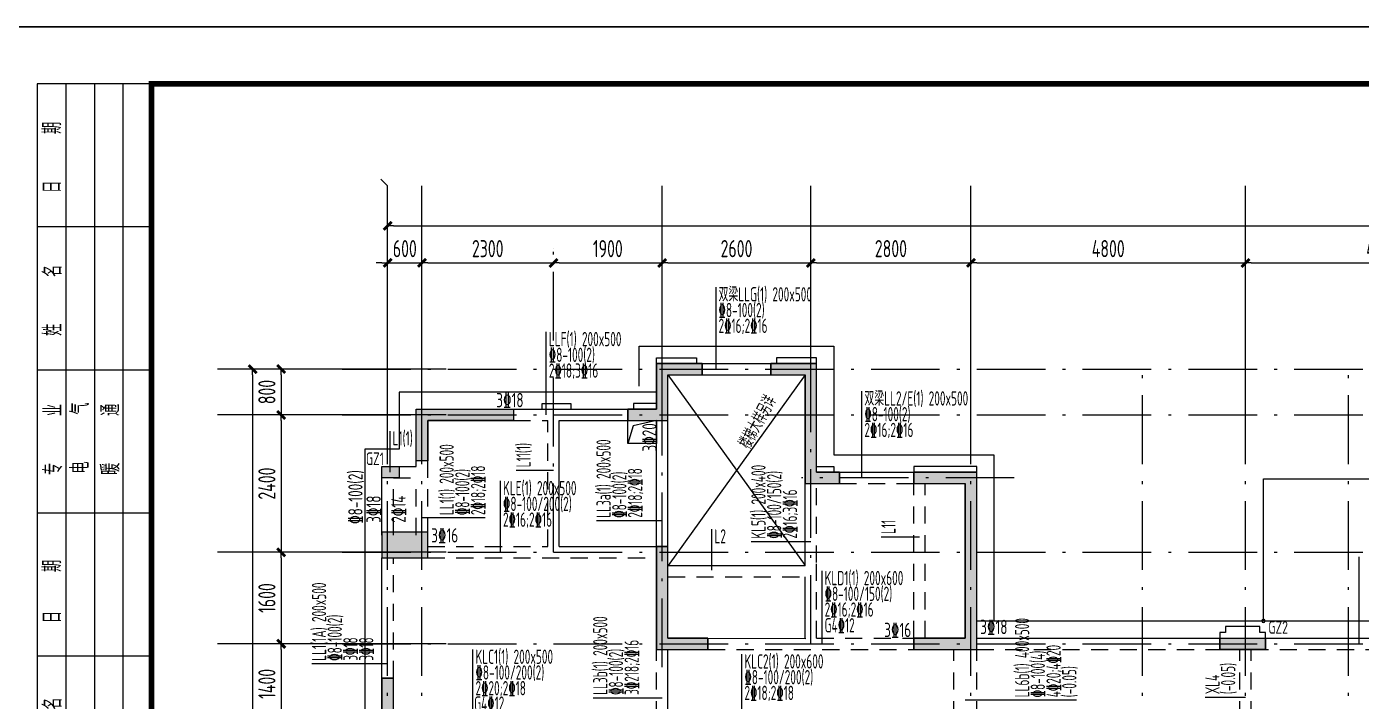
# Model space of a CAD drawing. Extents: x 580289 to 1106878, y -144605 to 78052.
# Drawn here: x 1023094 to 1046431, y -16038 to -4251 of the extents above; entities that cross this region are included whole.
import ezdxf
from ezdxf.enums import TextEntityAlignment as Align

# ---------------------------------------------------------------- set-up
doc = ezdxf.new("R2010")
doc.units = 0
doc.header["$LTSCALE"] = 100
doc.linetypes.add('2', pattern=[18.5, 12, -3, 0.5, -3])
doc.linetypes.add('3', pattern=[5, 3, -2])
doc.layers.get('0').update_dxf_attribs({"linetype": 'CONTINUOUS'})
doc.layers.get('Defpoints').update_dxf_attribs({"linetype": 'CONTINUOUS'})
for name, color, linetype in [('AXIS', 3, 'CONTINUOUS'), ('COLU', 7, 'CONTINUOUS'), ('DIM', 3, 'CONTINUOUS'), ('HATCH', 254, 'CONTINUOUS'), ('jiangcha', 5, 'CONTINUOUS'), ('k开洞', 255, 'CONTINUOUS'), ('T图框', 7, 'CONTINUOUS'), ('xj', 6, 'CONTINUOUS'), ('图框', 254, 'CONTINUOUS'), ('垂直标注', 2, 'CONTINUOUS'), ('构造柱', 7, 'CONTINUOUS'), ('梁', 4, 'CONTINUOUS'), ('梁原位标注', 7, 'CONTINUOUS'), ('梁虚线', 134, '3'), ('水平标注', 2, 'CONTINUOUS'), ('管道井', 3, 'CONTINUOUS'), ('网格', 253, '2'), ('零厚板', 7, 'CONTINUOUS')]:
    doc.layers.add(name, color=color, linetype=linetype)
doc.styles.add('DX', font='tssdeng.shx', dxfattribs={"width": 0.7, "bigfont": 'tssdchn.shx'})
doc.styles.get("Standard").update_dxf_attribs({"font": 'tssdeng.shx', "width": 0.7, "bigfont": 'tssdchn.shx'})
doc.styles.add('TSSD_Dimension', font='Tssdeng.shx', dxfattribs={"width": 0.7, "bigfont": 'tssdchn.shx'})
doc.dimstyles.new('TSSD_100_100$0', dxfattribs={"dimtxt": 300, "dimasz": 100, "dimexe": 250, "dimexo": 250, "dimgap": 100, "dimtad": 1, "dimdec": 0, "dimzin": 0, "dimdsep": 46, "dimtxsty": 'TSSD_Dimension', "dimblk": '_TSDBK', "dimblk1": '_TSDBK', "dimblk2": '_TSDBK', "dimsah": 1, "dimcen": 0, "dimclrt": 7, "dimadec": 0, "dimazin": 0, "dimtfac": 1, "dimtdec": 0, "dimtix": 1, "dimtmove": 2, "dimatfit": 3, "dimldrblk": '_TSDBK', "dimfxl": 1, "dimtolj": 1, "dimtzin": 0, "dimarcsym": 0})

# ---------------------------------------------------------------- blocks, each defined once
blk = doc.blocks.new('A$C72C84CBD')
at = {"layer": '图框', "color": 0}
for p, q in [((2500, 58400), (500, 58400)), ((500, 58400), (500, 43400)), ((1000, 58400), (1000, 43400)), ((1500, 58400), (1500, 43400)), ((2000, 58400), (2000, 43400)), ((2500, 55900), (500, 55900)), ((2500, 53400), (500, 53400)), ((2500, 50900), (500, 50900)), ((2500, 48400), (500, 48400))]:
    blk.add_line(p, q, dxfattribs=at)
for points in [[(0, 0), (0, 59400), (84100, 59400), (84100, 0)], [(0, 0), (84100, 0), (84100, 59400), (0, 59400)]]:
    blk.add_lwpolyline(points, close=True, dxfattribs=at)
at = {"layer": '图框', "color": 0, "const_width": 100}
blk.add_lwpolyline([(2500, 1000), (83100, 1000), (83100, 58400), (2500, 58400)], close=True, dxfattribs=at)
at = {"layer": '图框', "color": 0, "style": 'DX', "width": 0.7}
for s, p in [('日      期', (747, 57116, 2200)), ('姓      名 ', (752, 54687)), ('专      业', (762, 52186)), ('电      气', (1232, 52213, 2200)), ('暖      通', (1766, 52190, 2200)), ('日     期', (747, 49531, 2200)), ('姓     名', (752, 47126))]:
    blk.add_text(s, height=320, rotation=90, dxfattribs=at).set_placement(p, align=Align.MIDDLE)
blk = doc.blocks.new('图框')
at = {"layer": 'T图框', "color": 4}
blk.add_blockref('A$C72C84CBD', (602717, 102744), dxfattribs=at)
blk = doc.blocks.new('_TSDBK')
blk.add_line((-1, 0), (0, 0))
at = {"const_width": 0.5}
blk.add_lwpolyline([(-0.7, -0.7), (0.7, 0.7)], dxfattribs=at)
blk = doc.blocks.new('*D1918')
at = {"layer": 'Defpoints', "color": 0}
for p in [(-24700, 8155), (-24100, 8155), (-24100, 8155)]:
    blk.add_point(p, dxfattribs=at)
at = {"layer": 'DIM', "color": 0, "lineweight": -2}
for p, q in [((-24800, 8155), (-24900, 8155)), ((-24700, 8155), (-24100, 8155)), ((-24000, 8155), (-23900, 8155))]:
    blk.add_line(p, q, dxfattribs=at)
at = {"layer": 'DIM', "color": 0, "lineweight": -2, "xscale": 100, "yscale": 100, "zscale": 100}
blk.add_blockref('_TSDBK', (-24700, 8155), dxfattribs=at)
at = {"layer": 'DIM', "color": 0, "lineweight": -2, "xscale": 100, "yscale": 100, "zscale": 100, "rotation": 180}
blk.add_blockref('_TSDBK', (-24100, 8155), dxfattribs=at)
at = {"layer": 'DIM', "color": 7, "insert": (-24400, 8405), "char_height": 300, "attachment_point": 5, "style": 'TSSD_Dimension'}
blk.add_mtext('\\A1;600', dxfattribs=at)
blk = doc.blocks.new('*D1919')
at = {"layer": 'Defpoints', "color": 0}
for p in [(-24100, 8155), (-21800, 8155), (-21800, 8155)]:
    blk.add_point(p, dxfattribs=at)
at = {"layer": 'DIM', "color": 0, "lineweight": -2}
for p, q in [((-21800, 8405), (-21800, 8405)), ((-24000, 8155), (-21900, 8155))]:
    blk.add_line(p, q, dxfattribs=at)
at = {"layer": 'DIM', "color": 0, "lineweight": -2, "xscale": 100, "yscale": 100, "zscale": 100, "rotation": 180}
blk.add_blockref('_TSDBK', (-24100, 8155), dxfattribs=at)
at = {"layer": 'DIM', "color": 0, "lineweight": -2, "xscale": 100, "yscale": 100, "zscale": 100}
blk.add_blockref('_TSDBK', (-21800, 8155), dxfattribs=at)
at = {"layer": 'DIM', "color": 7, "insert": (-22950, 8405), "char_height": 300, "attachment_point": 5, "style": 'TSSD_Dimension'}
blk.add_mtext('\\A1;2300', dxfattribs=at)
blk = doc.blocks.new('*D1920')
at = {"layer": 'Defpoints', "color": 0}
for p in [(-21800, 8155), (-19900, 8155), (-19900, 8155)]:
    blk.add_point(p, dxfattribs=at)
at = {"layer": 'DIM', "color": 0, "lineweight": -2}
for p, q in [((-21700, 8155), (-20000, 8155)), ((-19900, 7905), (-19900, 7905))]:
    blk.add_line(p, q, dxfattribs=at)
at = {"layer": 'DIM', "color": 0, "lineweight": -2, "xscale": 100, "yscale": 100, "zscale": 100, "rotation": 180}
blk.add_blockref('_TSDBK', (-21800, 8155), dxfattribs=at)
at = {"layer": 'DIM', "color": 0, "lineweight": -2, "xscale": 100, "yscale": 100, "zscale": 100}
blk.add_blockref('_TSDBK', (-19900, 8155), dxfattribs=at)
at = {"layer": 'DIM', "color": 7, "insert": (-20850, 8405), "char_height": 300, "attachment_point": 5, "style": 'TSSD_Dimension'}
blk.add_mtext('\\A1;1900', dxfattribs=at)
blk = doc.blocks.new('*D1921')
at = {"layer": 'Defpoints', "color": 0}
for p in [(-19900, 8155), (-17300, 8155), (-17300, 8155)]:
    blk.add_point(p, dxfattribs=at)
at = {"layer": 'DIM', "color": 0, "lineweight": -2}
for p, q in [((-19800, 8155), (-17400, 8155)), ((-19900, 7905), (-19900, 7905)), ((-17300, 7905), (-17300, 7905))]:
    blk.add_line(p, q, dxfattribs=at)
at = {"layer": 'DIM', "color": 0, "lineweight": -2, "xscale": 100, "yscale": 100, "zscale": 100, "rotation": 180}
blk.add_blockref('_TSDBK', (-19900, 8155), dxfattribs=at)
at = {"layer": 'DIM', "color": 0, "lineweight": -2, "xscale": 100, "yscale": 100, "zscale": 100}
blk.add_blockref('_TSDBK', (-17300, 8155), dxfattribs=at)
at = {"layer": 'DIM', "color": 7, "insert": (-18600, 8405), "char_height": 300, "attachment_point": 5, "style": 'TSSD_Dimension'}
blk.add_mtext('\\A1;2600', dxfattribs=at)
blk = doc.blocks.new('*D1922')
at = {"layer": 'Defpoints', "color": 0}
for p in [(-17300, 8155), (-14500, 8155), (-14500, 8155)]:
    blk.add_point(p, dxfattribs=at)
at = {"layer": 'DIM', "color": 0, "lineweight": -2}
for p, q in [((-17200, 8155), (-14600, 8155)), ((-17300, 7905), (-17300, 7905)), ((-14500, 7905), (-14500, 7905))]:
    blk.add_line(p, q, dxfattribs=at)
at = {"layer": 'DIM', "color": 0, "lineweight": -2, "xscale": 100, "yscale": 100, "zscale": 100, "rotation": 180}
blk.add_blockref('_TSDBK', (-17300, 8155), dxfattribs=at)
at = {"layer": 'DIM', "color": 0, "lineweight": -2, "xscale": 100, "yscale": 100, "zscale": 100}
blk.add_blockref('_TSDBK', (-14500, 8155), dxfattribs=at)
at = {"layer": 'DIM', "color": 7, "insert": (-15900, 8405), "char_height": 300, "attachment_point": 5, "style": 'TSSD_Dimension'}
blk.add_mtext('\\A1;2800', dxfattribs=at)
blk = doc.blocks.new('*D1923')
at = {"layer": 'Defpoints', "color": 0}
for p in [(-14500, 8155), (-9700, 8155), (-9700, 8155)]:
    blk.add_point(p, dxfattribs=at)
at = {"layer": 'DIM', "color": 0, "lineweight": -2}
for p, q in [((-9700, 8405), (-9700, 8405)), ((-14400, 8155), (-9800, 8155)), ((-14500, 7905), (-14500, 7905))]:
    blk.add_line(p, q, dxfattribs=at)
at = {"layer": 'DIM', "color": 0, "lineweight": -2, "xscale": 100, "yscale": 100, "zscale": 100, "rotation": 180}
blk.add_blockref('_TSDBK', (-14500, 8155), dxfattribs=at)
at = {"layer": 'DIM', "color": 0, "lineweight": -2, "xscale": 100, "yscale": 100, "zscale": 100}
blk.add_blockref('_TSDBK', (-9700, 8155), dxfattribs=at)
at = {"layer": 'DIM', "color": 7, "insert": (-12100, 8405), "char_height": 300, "attachment_point": 5, "style": 'TSSD_Dimension'}
blk.add_mtext('\\A1;4800', dxfattribs=at)
blk = doc.blocks.new('*D1924')
at = {"layer": 'Defpoints', "color": 0}
for p in [(-9700, 8155), (-4900, 8155), (-4900, 8155)]:
    blk.add_point(p, dxfattribs=at)
at = {"layer": 'DIM', "color": 0, "lineweight": -2}
for p, q in [((-9700, 8405), (-9700, 8405)), ((-4900, 8405), (-4900, 8405)), ((-9600, 8155), (-5000, 8155))]:
    blk.add_line(p, q, dxfattribs=at)
at = {"layer": 'DIM', "color": 0, "lineweight": -2, "xscale": 100, "yscale": 100, "zscale": 100, "rotation": 180}
blk.add_blockref('_TSDBK', (-9700, 8155), dxfattribs=at)
at = {"layer": 'DIM', "color": 0, "lineweight": -2, "xscale": 100, "yscale": 100, "zscale": 100}
blk.add_blockref('_TSDBK', (-4900, 8155), dxfattribs=at)
at = {"layer": 'DIM', "color": 7, "insert": (-7300, 8405), "char_height": 300, "attachment_point": 5, "style": 'TSSD_Dimension'}
blk.add_mtext('\\A1;4800', dxfattribs=at)
blk = doc.blocks.new('*D1939')
at = {"layer": 'Defpoints', "color": 0}
for p in [(-24700, 8802), (24500, 8802), (24500, 8802)]:
    blk.add_point(p, dxfattribs=at)
at = {"layer": 'DIM', "color": 0, "lineweight": -2}
for p, q in [((-24600, 8802), (24400, 8802)), ((-24700, 8552), (-24700, 8552))]:
    blk.add_line(p, q, dxfattribs=at)
at = {"layer": 'DIM', "color": 0, "lineweight": -2, "xscale": 100, "yscale": 100, "zscale": 100, "rotation": 180}
blk.add_blockref('_TSDBK', (-24700, 8802), dxfattribs=at)
at = {"layer": 'DIM', "color": 0, "lineweight": -2, "xscale": 100, "yscale": 100, "zscale": 100}
blk.add_blockref('_TSDBK', (24500, 8802), dxfattribs=at)
at = {"layer": 'DIM', "color": 7, "insert": (-100, 9052), "char_height": 300, "attachment_point": 5, "style": 'TSSD_Dimension'}
blk.add_mtext('\\A1;49200', dxfattribs=at)
blk = doc.blocks.new('*D1940')
at = {"layer": 'Defpoints', "color": 0}
for p in [(-26562, 6300), (-26562, 5500), (-26562, 5500)]:
    blk.add_point(p, dxfattribs=at)
at = {"layer": 'DIM', "color": 0, "lineweight": -2}
blk.add_line((-26562, 6200), (-26562, 5600), dxfattribs=at)
at = {"layer": 'DIM', "color": 0, "lineweight": -2, "xscale": 100, "yscale": 100, "zscale": 100}
for p, rotation in [((-26562, 6300), 90), ((-26562, 5500), 270)]:
    blk.add_blockref('_TSDBK', p, dxfattribs=dict(at, rotation=rotation))
at = {"layer": 'DIM', "color": 7, "insert": (-26812, 5900), "char_height": 300, "attachment_point": 5, "rotation": 90, "style": 'TSSD_Dimension'}
blk.add_mtext('\\A1;800', dxfattribs=at)
blk = doc.blocks.new('*D1941')
at = {"layer": 'Defpoints', "color": 0}
for p in [(-26562, 5500), (-26562, 3100), (-26562, 3100)]:
    blk.add_point(p, dxfattribs=at)
at = {"layer": 'DIM', "color": 0, "lineweight": -2}
for p, q in [((-26562, 5400), (-26562, 3200)), ((-26312, 3100), (-26312, 3100))]:
    blk.add_line(p, q, dxfattribs=at)
at = {"layer": 'DIM', "color": 0, "lineweight": -2, "xscale": 100, "yscale": 100, "zscale": 100}
for p, rotation in [((-26562, 5500), 90), ((-26562, 3100), 270)]:
    blk.add_blockref('_TSDBK', p, dxfattribs=dict(at, rotation=rotation))
at = {"layer": 'DIM', "color": 7, "insert": (-26812, 4300), "char_height": 300, "attachment_point": 5, "rotation": 90, "style": 'TSSD_Dimension'}
blk.add_mtext('\\A1;2400', dxfattribs=at)
blk = doc.blocks.new('*D1942')
at = {"layer": 'Defpoints', "color": 0}
for p in [(-26562, 3100), (-26562, 1500), (-26562, 1500)]:
    blk.add_point(p, dxfattribs=at)
at = {"layer": 'DIM', "color": 0, "lineweight": -2}
for p, q in [((-26312, 3100), (-26312, 3100)), ((-26562, 3000), (-26562, 1600)), ((-26312, 1500), (-26312, 1500))]:
    blk.add_line(p, q, dxfattribs=at)
at = {"layer": 'DIM', "color": 0, "lineweight": -2, "xscale": 100, "yscale": 100, "zscale": 100}
for p, rotation in [((-26562, 3100), 90), ((-26562, 1500), 270)]:
    blk.add_blockref('_TSDBK', p, dxfattribs=dict(at, rotation=rotation))
at = {"layer": 'DIM', "color": 7, "insert": (-26812, 2300), "char_height": 300, "attachment_point": 5, "rotation": 90, "style": 'TSSD_Dimension'}
blk.add_mtext('\\A1;1600', dxfattribs=at)
blk = doc.blocks.new('*D1943')
at = {"layer": 'Defpoints', "color": 0}
for p in [(-26562, 1500), (-26562, 100), (-26562, 100)]:
    blk.add_point(p, dxfattribs=at)
at = {"layer": 'DIM', "color": 0, "lineweight": -2}
for p, q in [((-26312, 1500), (-26312, 1500)), ((-26562, 1400), (-26562, 200)), ((-26312, 100), (-26312, 100))]:
    blk.add_line(p, q, dxfattribs=at)
at = {"layer": 'DIM', "color": 0, "lineweight": -2, "xscale": 100, "yscale": 100, "zscale": 100}
for p, rotation in [((-26562, 1500), 90), ((-26562, 100), 270)]:
    blk.add_blockref('_TSDBK', p, dxfattribs=dict(at, rotation=rotation))
at = {"layer": 'DIM', "color": 7, "insert": (-26812, 800), "char_height": 300, "attachment_point": 5, "rotation": 90, "style": 'TSSD_Dimension'}
blk.add_mtext('\\A1;1400', dxfattribs=at)
blk = doc.blocks.new('*D1946')
at = {"layer": 'Defpoints', "color": 0}
for p in [(-27062, 6300), (-27062, -8000), (-27062, -8000)]:
    blk.add_point(p, dxfattribs=at)
at = {"layer": 'DIM', "color": 0, "lineweight": -2}
for p, q in [((-27312, 6300), (-27312, 6300)), ((-27062, 6200), (-27062, -7900))]:
    blk.add_line(p, q, dxfattribs=at)
at = {"layer": 'DIM', "color": 0, "lineweight": -2, "xscale": 100, "yscale": 100, "zscale": 100}
for p, rotation in [((-27062, 6300), 90), ((-27062, -8000), 270)]:
    blk.add_blockref('_TSDBK', p, dxfattribs=dict(at, rotation=rotation))
at = {"layer": 'DIM', "color": 7, "insert": (-27312, -850), "char_height": 300, "attachment_point": 5, "rotation": 90, "style": 'TSSD_Dimension'}
blk.add_mtext('\\A1;14300', dxfattribs=at)
blk = doc.blocks.new('biaozhun')
at = {"layer": 'HATCH'}
h = blk.add_hatch(color=256, dxfattribs=at)
h.paths.add_polyline_path([(-19500, -8100), (-19500, -7400), (-19900, -7400), (-19900, -8100)])
h.paths.add_polyline_path([(-24000, 3000), (-24000, 3450), (-24800, 3450), (-24800, 3000)])
h.paths.add_polyline_path([(-20500, 5400), (-20500, 5600), (-20000, 5600), (-20000, 6400), (-19200, 6400), (-19200, 6200), (-19800, 6200), (-19800, 5400)])
h.paths.add_polyline_path([(-24000, 4700), (-24200, 4700), (-24200, 5600), (-22500, 5600), (-22500, 5400), (-24000, 5400)])
h.paths.add_polyline_path([(-19700, -3000), (-19900, -3000), (-19900, -1900), (-19400, -1900), (-19400, 0), (-19999.3, 0), (-19999.3, 200), (-19200, 200), (-19200, -2100), (-19700, -2100)])
h.paths.add_polyline_path([(-24200, -3000), (-24200, 0), (-24800, 0), (-24800, 900), (-24600, 900), (-24600, 200), (-24000, 200), (-24000, -2800), (-23300, -2800), (-23300, -3000)])
h.paths.add_polyline_path([(-20000, 3200), (-19800, 3200), (-19800, 1600), (-19100, 1600), (-19100, 1400), (-20000, 1400)])
edge = h.paths.add_edge_path()
edge.add_line((-18000, 6200), (-18000, 6400))
edge.add_line((-18000, 6400), (-17200, 6400))
edge.add_line((-18000, 6200), (-17400, 6200))
h = blk.add_hatch(color=256, dxfattribs=at)
h.paths.add_polyline_path([(19300, -8100), (19300, -7400), (19700, -7400), (19700, -8100)])
h.paths.add_polyline_path([(23800, 3000), (23800, 3450), (24600, 3450), (24600, 3000)])
h.paths.add_polyline_path([(-1550, 200), (-1550, 0), (-1450, 0), (-200, 0), (-200, -2300), (0, -2300), (0, 0), (1350, 0), (1350, 200)])
h.paths.add_polyline_path([(20300, 5400), (20300, 5600), (19800, 5600), (19800, 6400), (19000, 6400), (19000, 6200), (19600, 6200), (19600, 5400)])
h.paths.add_polyline_path([(23800, 4700), (24000, 4700), (24000, 5600), (22300, 5600), (22300, 5400), (23800, 5400)])
h.paths.add_polyline_path([(19500, -3000), (19700, -3000), (19700, -1900), (19200, -1900), (19200, 0), (19799.3, 0), (19799.3, 200), (19000, 200), (19000, -2100), (19500, -2100)])
h.paths.add_polyline_path([(24000, -3000), (24000, 0), (24600, 0), (24600, 900), (24400, 900), (24400, 200), (23800, 200), (23800, -2800), (23100, -2800), (23100, -3000)])
h.paths.add_polyline_path([(19800, 3200), (19600, 3200), (19600, 1600), (18900, 1600), (18900, 1400), (19800, 1400)])
h.paths.add_polyline_path([(14200, -2300), (14400, -2300), (14400, 0), (14900, 0), (14900, 200), (14200, 200), (13700, 200), (13700, 0), (14200, 0)])
h.paths.add_polyline_path([(17800, 6200), (17800, 6400), (17000, 6400), (17000, 4500), (16600, 4500), (16600, 4300), (17200, 4300), (17200, 6200)])
h.paths.add_polyline_path([(14400, 1600), (14400, 4300), (15300, 4300), (15300, 4500), (14200, 4500), (14200, 1400), (15300, 1400), (15300, 1600)])
h.paths.add_polyline_path([(10000, -8100), (10000, -7900), (9600, -7900), (9600, -4900), (9400, -4900), (9400, -7900), (9000, -7900), (9000, -8100), (9600, -8100)])
h.paths.add_polyline_path([(10100, 0), (10100, 200), (9400, 200), (8900, 200), (8900, 0), (9400, 0), (9400, -2300), (9600, -2300), (9600, 0)])
h.paths.add_polyline_path([(4600, -2300), (4800, -2300), (4800, 0), (5300, 0), (5300, 200), (4600, 200), (4100, 200), (4100, 0), (4600, 0)])
h.paths.add_polyline_path([(1250, 200), (-200, 200), (-1450, 200), (0, 200)], flags=0)
h.paths.add_polyline_path([(-200, -2300), (0, -2300)], flags=17)
h.paths.add_polyline_path([(-1450, 0), (-200, 0)], flags=0)
h.paths.add_polyline_path([(-200, -2300), (-200, 0)], flags=17)
h.paths.add_polyline_path([(0, -2300), (0, 0)], flags=17)
h.paths.add_polyline_path([(1250, 0), (0, 0)], flags=0)
h.paths.add_polyline_path([(-4800, -2300), (-5000, -2300), (-5000, 0), (-5500, 0), (-5500, 200), (-4800, 200), (-4300, 200), (-4300, 0), (-4800, 0)])
h.paths.add_polyline_path([(-14400, -2300), (-14600, -2300), (-14600, 0), (-15100, 0), (-15100, 200), (-14400, 200), (-13900, 200), (-13900, 0), (-14400, 0)])
h.paths.add_polyline_path([(-10300, 0), (-10300, 200), (-9600, 200), (-9100, 200), (-9100, 0), (-9600, 0), (-9600, -2300), (-9800, -2300), (-9800, 0)])
h.paths.add_polyline_path([(-10200, -8100), (-10200, -7900), (-9800, -7900), (-9800, -4900), (-9600, -4900), (-9600, -7900), (-9200, -7900), (-9200, -8100), (-9800, -8100)])
h.paths.add_polyline_path([(-18000, 6200), (-18000, 6400), (-17200, 6400), (-17200, 4500), (-16800, 4500), (-16800, 4300), (-17400, 4300), (-17400, 6200)])
h.paths.add_polyline_path([(-14600, 1600), (-14600, 4300), (-15500, 4300), (-15500, 4500), (-14400, 4500), (-14400, 1400), (-15500, 1400), (-15500, 1600)])
edge = h.paths.add_edge_path(flags=16)
edge.add_line((1350, 0), (1350, 200))
edge.add_line((-1550, 200), (-1550, 0))
at = {"layer": 'AXIS'}
for p, q in [((-24817.2, 9617.2), (-24700, 9500)), ((-24700, 5500), (-24700, 9500)), ((-24100, 5500), (-24100, 9500)), ((-19900, 5500), (-19900, 9500)), ((-17300, 5500), (-17300, 9500)), ((-14500, 5500), (-14500, 9500)), ((-9700, 5500), (-9700, 9500)), ((-23674.2, 6300), (-27674.2, 6300)), ((-23674.2, 5500), (-27674.2, 5500)), ((-23674.2, 3100), (-27674.2, 3100)), ((-23674.2, 1500), (-27674.2, 1500))]:
    blk.add_line(p, q, dxfattribs=at)
at = {"layer": 'COLU'}
for points in [[(-19200, 6400), (-20000, 6400), (-20000, 5600), (-20500, 5600), (-20500, 5400), (-19800, 5400), (-19800, 6200), (-19200, 6200), (-19200, 6400)], [(-20000, 6400), (-19200, 6400)], [(-20000, 5600), (-20000, 6400)], [(-19200, 6400), (-19200, 6200)], [(-18000, 6400), (-17200, 6400)], [(-18000, 6200), (-18000, 6400)], [(-18000, 6400), (-18000, 6200), (-17400, 6200), (-17400, 4300), (-16800, 4300), (-16800, 4500), (-17200, 4500), (-17200, 6400), (-18000, 6400)], [(-17200, 4500), (-17200, 6400)], [(-19800, 6200), (-19200, 6200)], [(-19800, 5400), (-19800, 6200)], [(-18000, 6200), (-17400, 6200)], [(-17400, 4300), (-17400, 6200)], [(-24200, 5600), (-22500, 5600)], [(-24200, 4700), (-24200, 5600)], [(-22500, 5600), (-22500, 5400), (-24000, 5400), (-24000, 4700), (-24200, 4700), (-24200, 5600), (-22500, 5600)], [(-24000, 5400), (-22500, 5400)], [(-24000, 4700), (-24000, 5400)], [(-22500, 5600), (-22500, 5400)], [(-20500, 5600), (-20000, 5600)], [(-20500, 5400), (-20500, 5600)], [(-20500, 5400), (-19800, 5400)], [(-24000, 4700), (-24200, 4700)], [(-17200, 4500), (-16800, 4500)], [(-16800, 4500), (-16800, 4300)], [(-15500, 4500), (-14400, 4500)], [(-15500, 4300), (-15500, 4500)], [(-15500, 4500), (-15500, 4300), (-14600, 4300), (-14600, 1600), (-15500, 1600), (-15500, 1400), (-14400, 1400), (-14400, 4500), (-15500, 4500)], [(-14400, 1400), (-14400, 4500)], [(-17400, 4300), (-16800, 4300)], [(-15500, 4300), (-14600, 4300)], [(-14600, 1600), (-14600, 4300)], [(-24000, 3450), (-24800, 3450), (-24800, 3000), (-24000, 3000), (-24000, 3450)], [(-20000, 1400), (-20000, 3200)], [(-20000, 3200), (-19800, 3200)], [(-19800, 1600), (-19800, 3200)], [(-19800, 1600), (-19100, 1600)], [(-19100, 1600), (-19100, 1400)], [(-15500, 1600), (-14600, 1600)], [(-15500, 1400), (-15500, 1600)], [(-20000, 1400), (-19100, 1400)], [(-15500, 1400), (-14400, 1400)], [(-24800, 0), (-24800, 900)], [(-24800, 900), (-24600, 900)], [(-24800, 900), (-24800, 0), (-24200, 0), (-24200, -3000), (-23300, -3000), (-23300, -2800), (-24000, -2800), (-24000, 200), (-24600, 200), (-24600, 900), (-24800, 900)], [(-24600, 200), (-24600, 900)]]:
    blk.add_lwpolyline(points, dxfattribs=at)
for points in [[(-24000, 3000), (-24000, 3450), (-24800, 3450), (-24800, 3000)], [(-20000, 3200), (-20000, 1400), (-19100, 1400), (-19100, 1600), (-19800, 1600), (-19800, 3200), (-20000, 3200)]]:
    blk.add_lwpolyline(points, close=True, dxfattribs=at)
at = {"layer": '梁'}
for p, q in [((-19200, 6400), (-18000, 6400)), ((-19200, 6200), (-18000, 6200)), ((-22500, 5600), (-20500, 5600)), ((-21700, 3200), (-21700, 5400)), ((-21700, 5400), (-20500, 5400)), ((-20000, 3200), (-20000, 5100)), ((-19800, 3200), (-19800, 5100)), ((-24200, 4600), (-24200, 4700)), ((-24800, 4600), (-24200, 4600)), ((-24800, 3400), (-24800, 4600)), ((-16800, 4500), (-15300, 4500)), ((-17400, 2871.1), (-17400, 4300)), ((-21700, 3200), (-20000, 3200)), ((-24800, 900), (-24800, 3000)), ((-19800, 2871.1), (-17400, 2871.1)), ((-17400, 1600), (-17400, 2671.1)), ((-19100, 1600), (-17388.5, 1592.6)), ((-14400, 1600), (-9700, 1600)), ((-9700, 1600), (-4900, 1600)), ((-19799.3, 200), (-19799.9, 1400))]:
    blk.add_line(p, q, dxfattribs=at)
at = {"layer": '梁虚线'}
for p, q in [((-22500, 5400), (-21900, 5400)), ((-21900, 3200), (-21900, 5400)), ((-20000, 5100), (-20000, 5400)), ((-19800, 5100), (-19800, 5400)), ((-24000, 4500), (-24000, 4700)), ((-24000, 3400), (-24000, 4500)), ((-24600, 4400), (-24200, 4400)), ((-24600, 3400), (-24600, 4400)), ((-24200, 3400), (-24200, 4400)), ((-17200, 2920), (-17200, 4300)), ((-16800, 4300), (-15300, 4300)), ((-15500, 1600), (-15500, 4300)), ((-15300, 1600), (-15300, 4300)), ((-24000, 3200), (-21900, 3200)), ((-24600, 900), (-24600, 3000)), ((-24000, 3000), (-20000, 3000)), ((-17200, 1600), (-17200, 2920)), ((-19800, 2671.1), (-17400, 2671.1)), ((-17200, 1600), (-15500, 1600)), ((-19999.3, 200), (-19999.9, 1400)), ((-19100, 1400), (-15500, 1400)), ((-14800, 200), (-14800, 1400)), ((-14400, 1400), (-9800, 1400)), ((-14400, 200), (-14400, 1400)), ((-9800, 200), (-9800, 1400)), ((-9600, 1400), (-5000, 1400)), ((-9600, 200), (-9600, 1400))]:
    blk.add_line(p, q, dxfattribs=at)
at = {"layer": '网格'}
for p, q in [((-24700, -10158), (-24700, 8494.5)), ((-24100, -10158), (-24100, 8494.5)), ((-21800, 3100), (-21800, 8494.5)), ((-19900, 1093.1), (-19900, 8494.5)), ((-17300, 1500), (-17300, 8494.5)), ((-14500, -10158), (-14500, 8494.5)), ((-9700, -10158), (-9700, 8495.8)), ((-25497.6, 6300), (25297.6, 6300)), ((-11500, -10158), (-11500, 6300)), ((-7900, -10158), (-7900, 6300)), ((-25497.6, 5500), (25297.6, 5500)), ((-13742.1, 4400), (-17461.8, 4400)), ((-25497.6, 3100), (25297.6, 3100)), ((-25497.6, 1501.3), (25297.6, 1500)), ((-19800, -10158), (-19800, 1401.3))]:
    blk.add_line(p, q, dxfattribs=at)
at = {"layer": '零厚板'}
for p, q in [((-19800, 6200), (-17400, 2871.1)), ((-17400, 6200), (-19795.9, 2871.1))]:
    blk.add_line(p, q, dxfattribs=at)
at = {"layer": 'k开洞', "width": 0.7}
blk.add_text('楼梯大样另详', height=250, rotation=61.26174, dxfattribs=at).set_placement((-18364.7, 4881.1))
at = {"layer": 'DIM'}
for base, p1, p2, picture, middle in [((24500, 8801.9), (-24700, 8801.9), (24500, 8801.9), '*D1939', (-100, 9051.9)), ((-24100, 8155.3), (-24700, 8155.3), (-24100, 8155.3), '*D1918', (-24400, 8405.3)), ((-21800, 8155.3), (-24100, 8155.3), (-21800, 8155.3), '*D1919', (-22950, 8405.3)), ((-19900, 8155.3), (-21800, 8155.3), (-19900, 8155.3), '*D1920', (-20850, 8405.3)), ((-17300, 8155.3), (-19900, 8155.3), (-17300, 8155.3), '*D1921', (-18600, 8405.3)), ((-14500, 8155.3), (-17300, 8155.3), (-14500, 8155.3), '*D1922', (-15900, 8405.3)), ((-9700, 8155.3), (-14500, 8155.3), (-9700, 8155.3), '*D1923', (-12100, 8405.3)), ((-4900, 8155.3), (-9700, 8155.3), (-4900, 8155.3), '*D1924', (-7300, 8405.3))]:
    dim = blk.add_linear_dim(base=base, p1=p1, p2=p2, dimstyle='TSSD_100_100$0', dxfattribs=at)
    dim.commit()
    dim.dimension.update_dxf_attribs({"geometry": picture, "text_midpoint": middle})
for base, p1, p2, picture, middle in [((-27062.2, -8000), (-27062.2, 6300), (-27062.2, -8000), '*D1946', (-27312.2, -850)), ((-26562.1, 5500), (-26562.1, 6300), (-26562.1, 5500), '*D1940', (-26812.1, 5900)), ((-26562.1, 3100), (-26562.1, 5500), (-26562.1, 3100), '*D1941', (-26812.1, 4300)), ((-26562.1, 1500), (-26562.1, 3100), (-26562.1, 1500), '*D1942', (-26812.1, 2300)), ((-26562.1, 100), (-26562.1, 1500), (-26562.1, 100), '*D1943', (-26812.1, 800))]:
    dim = blk.add_linear_dim(base=base, p1=p1, p2=p2, angle=90, dimstyle='TSSD_100_100$0', dxfattribs=at)
    dim.commit()
    dim.dimension.update_dxf_attribs({"geometry": picture, "text_midpoint": middle})

msp = doc.modelspace()

# ---------------------------------------------------------------- hatches: boundary and pattern name
at = {"layer": 'HATCH'}
for points in [[(1029606.1, -12135.4), (1029606.1, -11934.1), (1029306.1, -11934.1), (1029306.1, -12135.4)], [(1044756.1, -14934.1), (1043956.1, -14934.1), (1043956.1, -15134.2), (1044756.1, -15134.2)]]:
    msp.add_hatch(color=256, dxfattribs=at).paths.add_polyline_path(points)

# ---------------------------------------------------------------- linework, layer by layer
at = {"layer": 'xj'}
for p, q in [((1034106.1, -10634.2), (1029606.1, -10634.2)), ((1029606.1, -10634.2), (1029606.1, -11634.2)), ((1029606.1, -11634.2), (1029006.1, -11634.2)), ((1029006.1, -11634.2), (1029006.1, -18434.1)), ((1044719.1, -14634.2), (1044719.1, -12149.6)), ((1044719.1, -12149.6), (1047587.6, -12149.6))]:
    msp.add_line(p, q, dxfattribs=at)
for points in [[(1033806.1, -10534.2), (1033806.1, -9834.2), (1037206.1, -9834.2), (1037206.1, -11734.2), (1040006.1, -11734.2), (1040006.1, -14634.2)], [(1034106.1, -10134.2), (1034106.1, -10034.2), (1034806.1, -10034.2), (1034806.1, -10134.2)], [(1034106.1, -10134.2), (1034106.1, -10034.2), (1034806.1, -10034.2), (1034806.1, -10134.2)], [(1036906.1, -10134.2), (1036906.1, -10034.2), (1036206.1, -10034.2), (1036206.1, -10134.2)], [(1036906.1, -10134.2), (1036906.1, -10034.2), (1036206.1, -10034.2), (1036206.1, -10134.2)], [(1032106.1, -10934.2), (1032106.1, -10834.2), (1032608.2, -10834.2), (1032608.2, -10934.2)], [(1032106.1, -10934.2), (1032106.1, -10834.2), (1032608.2, -10834.2), (1032608.2, -10934.2)], [(1034106.1, -10934.1), (1034106.1, -10834.1), (1033704, -10834.1), (1033704, -10934.1)], [(1034106.1, -10934.1), (1034106.1, -10834.1), (1033704, -10834.1), (1033704, -10934.1)], [(1036906.1, -12034.2), (1036906.1, -11934.2), (1037208.2, -11934.2), (1037208.2, -12034.2)], [(1036906.1, -12034.2), (1036906.1, -11934.2), (1037208.2, -11934.2), (1037208.2, -12034.2)], [(1039706.1, -12034.2), (1039706.1, -11934.2), (1038604, -11934.2), (1038604, -12034.2)], [(1039706.1, -12034.2), (1039706.1, -11934.2), (1038604, -11934.2), (1038604, -12034.2)], [(1039706.1, -14634.2), (1050356.1, -14634.2)]]:
    msp.add_lwpolyline(points, dxfattribs=at)
msp.add_lwpolyline([(1044719.1, -14664.2, 1), (1044719.1, -14604.2, 1)], format="xyb", close=True, dxfattribs=at)
msp.add_lwpolyline([(1043956.1, -14834.2), (1043956.1, -15134.2), (1044756.1, -15134.2), (1044756.1, -14834.2), (1044656.1, -14834.2), (1044656.1, -14734.2), (1044056.1, -14734.2), (1044056.1, -14834.2)], close=True, dxfattribs=at)
msp.add_lwpolyline([(1043956.1, -14834.2), (1043956.1, -15134.2), (1044756.1, -15134.2), (1044756.1, -14834.2), (1044656.1, -14834.2), (1044656.1, -14734.2), (1044056.1, -14734.2), (1044056.1, -14834.2)], close=True, dxfattribs=at)
at = {"layer": '垂直标注'}
for p, q in [((1031655.3, -11998.4), (1032306.1, -11998.4)), ((1031112.2, -12834.8), (1030006.1, -12834.8)), ((1033056.7, -12880.9), (1034206.1, -12880.9)), ((1035764.9, -13245.8), (1036805.8, -13245.8)), ((1038036.8, -13163.4), (1038706.1, -13163.4)), ((1028080.8, -15380), (1029406.1, -15380)), ((1032998.1, -15976.3), (1034206.6, -15976.3)), ((1041450.1, -16019.1), (1039506.1, -16019.1)), ((1043702.7, -15963.8), (1044406.1, -15963.8))]:
    msp.add_line(p, q, dxfattribs=at)
at = {"layer": '构造柱'}
for points in [[(1029306.1, -11934.1), (1029606.1, -11934.1), (1029606.1, -12135.4), (1029306.1, -12135.4)], [(1043956.1, -14934.1), (1044756.1, -14934.1), (1044756.1, -15134.2), (1043956.1, -15134.2)], [(1043956.1, -14934.1), (1044756.1, -14934.1), (1044756.1, -15134.2), (1043956.1, -15134.2)]]:
    msp.add_lwpolyline(points, close=True, dxfattribs=at)
at = {"layer": '水平标注'}
for p, q in [((1035142.1, -8802.2), (1035142.1, -10234.2)), ((1032174.8, -9584.2), (1032174.8, -11034.2)), ((1037692.6, -10621.2), (1037692.6, -12134.2)), ((1029442.1, -11318.7), (1029442.1, -12034.2)), ((1031373.3, -12188.5), (1031373.3, -13434.2)), ((1035070.2, -13030.7), (1035070.2, -13747.9)), ((1046389.6, -13514.7), (1046389.6, -15034.2)), ((1036996.7, -13759.8), (1036996.7, -15034.2)), ((1030892.3, -15134.6), (1030892.3, -16434.2)), ((1035595, -15216.5), (1035595, -16434.2))]:
    msp.add_line(p, q, dxfattribs=at)
at = {"layer": '管道井', "color": 6}
msp.add_lwpolyline([(1034106.1, -11132.8), (1034106.1, -11532.8), (1033606.1, -11532.8), (1033606.1, -11132.8)], close=True, dxfattribs=at)
msp.add_lwpolyline([(1034106.1, -11132.8), (1033699.9, -11224.9), (1033606.1, -11532.8)], dxfattribs=at)

# ---------------------------------------------------------------- block references
at = {"layer": 'jiangcha'}
msp.add_blockref('biaozhun', (1054106.1, -16534.1), dxfattribs=at)
at = {"layer": 'T图框'}
msp.add_blockref('图框', (420061.1, -166394.5), dxfattribs=at)

# ---------------------------------------------------------------- texts
at = {"layer": '垂直标注', "width": 0.6}
for s, p in [('LL1(1) 200x500', (1030562.2, -12784.8)), ('L11(1)', (1031905.3, -11948.4)), ('LL3a(1) 200x500', (1033306.7, -12830.9)), ('\x848-100(2)', (1030837.2, -12784.8)), ('2\x8418;2\x8418', (1031112.2, -12784.8)), ('\x848-100(2)', (1033581.7, -12830.9)), ('2\x8418;2\x8418', (1033856.7, -12830.9)), ('KL5(1) 200x400', (1036014.9, -13195.8)), ('\x848-100/150(2)', (1036289.9, -13195.8)), ('2%%13216;3%%13216', (1036564.9, -13195.8)), ('L11', (1038286.8, -13113.4)), ('LL1(1A) 200x500', (1028330.8, -15330)), ('\x848-100(2)', (1028605.8, -15330)), ('LL3b(1) 200x500', (1033248.1, -15926.3)), ('LL6b(1) 400x500', (1040625.1, -15969.1)), ('3\x8418', (1028880.8, -15330)), ('3\x8418', (1029155.8, -15330)), ('\x848-100(2)', (1033523.1, -15926.3)), ('3\x84218;2\x8416 ', (1033798.1, -15926.3)), ('\x848-100(4)', (1040900.1, -15969.1)), ('4\x8420;4\x8420', (1041175.1, -15969.1)), ('(-0.05)', (1044227.7, -15913.8)), ('(-0.05)', (1041450.1, -15969.1)), ('XL4', (1043952.7, -15913.8))]:
    msp.add_text(s, height=250, rotation=90, dxfattribs=at).set_placement(p)
at = {"layer": '构造柱', "width": 0.7}
for s, p in [('GZ1', (1029027, -11910.3)), ('GZ2', (1044806.7, -14857.2))]:
    msp.add_text(s, height=220, dxfattribs=at).set_placement(p)
at = {"layer": '梁原位标注', "width": 0.7}
for s, p in [('3\x8418', (1031305.4, -10901.3)), ('3\x8416', (1030167.4, -13264.2)), ('3\x8416', (1038088.4, -14916.7)), ('3\x8418', (1039767.4, -14864.2))]:
    msp.add_text(s, height=250, dxfattribs=at).set_placement(p)
for s, p in [('3\x8420', (1034109.5, -11675.1)), ('\x848-100(2)', (1028967, -12939.3)), ('3%%13218', (1029284.9, -12920)), ('2\x8414', (1029721, -12918.3))]:
    msp.add_text(s, height=250, rotation=90, dxfattribs=at).set_placement(p)
at = {"layer": '水平标注', "width": 0.6}
for s, p in [('双梁LLG(1) 200x500', (1035192.1, -9052.2)), ('\x848-100(2)', (1035192.1, -9327.2)), ('LLF(1) 200x500', (1032224.8, -9834.2)), ('2\x8416;2\x8416', (1035192.1, -9602.2)), ('%%1328-100(2)', (1032224.8, -10109.2)), ('2\x8418;3\x8416', (1032224.8, -10384.2)), ('双梁LL2/E(1) 200x500', (1037742.6, -10871.2)), ('\x848-100(2)', (1037742.6, -11146.2)), ('2\x8416;2\x8416', (1037742.6, -11421.2)), ('L1(1)', (1029492.1, -11568.7)), ('KLE(1) 200x500', (1031423.3, -12438.5)), ('\x848-100/200(2)', (1031423.3, -12713.5)), ('2\x8416;2\x8416', (1031423.3, -12988.5)), ('L2', (1035120.2, -13280.7)), ('KLD1(1) 200x600', (1037046.7, -14009.8)), ('\x848-100/150(2)', (1037046.7, -14284.8)), ('2\x8416;2\x8416', (1037046.7, -14559.8)), ('G4\x8412', (1037046.7, -14834.8)), ('KLC1(1) 200x500', (1030942.3, -15384.6)), ('\x848-100/200(2)', (1030942.3, -15659.6)), ('KLC2(1) 200x600', (1035645, -15466.5)), ('\x848-100/200(2)', (1035645, -15741.5)), ('2\x8420;2\x8418', (1030942.3, -15934.6)), ('2\x8418;2\x8418', (1035645, -16016.5)), ('G4\x8412', (1030919, -16203.7))]:
    msp.add_text(s, height=250, dxfattribs=at).set_placement(p)

doc.saveas('drawing.dxf')
